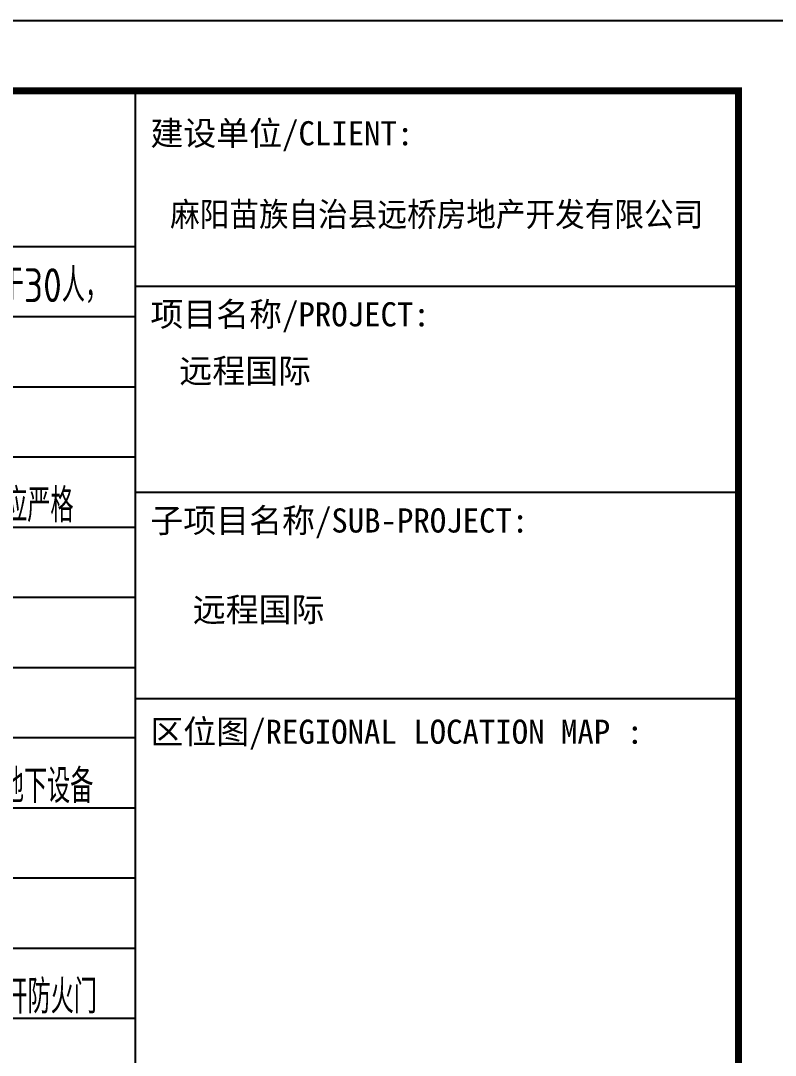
# Model space of a CAD drawing. Extents: x -737978 to 768813, y -372247 to 1140308.
# Drawn here: x -279594 to -268833, y 752 to 15497 of the extents above; entities that cross this region are included whole.
import ezdxf

# ---------------------------------------------------------------- set-up
doc = ezdxf.new("R2010")
doc.units = 0
doc.header["$LTSCALE"] = 1000
doc.header["$MEASUREMENT"] = 0
doc.layers.get('0').update_dxf_attribs({"linetype": 'CONTINUOUS'})
for name, color, linetype in [('A-ANNO-TEXT', 7, 'CONTINUOUS'), ('PUB_TITLE', 4, 'CONTINUOUS'), ('TK', 8, 'CONTINUOUS')]:
    doc.layers.add(name, color=color, linetype=linetype)
doc.styles.add('-宋体', font='SimSun.ttf', dxfattribs={"width": 0.8})
doc.styles.add('A-单线字', font='GBENOR', dxfattribs={"bigfont": 'GBCBIG'})

# ---------------------------------------------------------------- blocks, each defined once
blk = doc.blocks.new('TQ1')
at = {"layer": 'PUB_TITLE'}
for p, q in [((-49855, -380355), (-43855, -380355)), ((-49855, -382405), (-43855, -382405))]:
    blk.add_line(p, q, dxfattribs=at)
at = {"layer": 'PUB_TITLE', "const_width": 20}
for points in [[(-49855, -378414), (-49855, -418455)], [(-49855, -384455), (-43855, -384455)]]:
    blk.add_lwpolyline(points, dxfattribs=at)
at = {"layer": 'PUB_TITLE', "style": '-宋体'}
for s, p in [('建设单位/CLIENT:', (-49705, -378955)), ('项目名称/PROJECT:', (-49705, -380755)), ('远程国际', (-49417, -381317)), ('子项目名称/SUB-PROJECT:', (-49705, -382805)), ('远程国际', (-49283, -383691)), ('区位图/REGIONAL LOCATION MAP :', (-49705, -384905))]:
    blk.add_text(s, height=240, dxfattribs=at).set_placement(p)
at = {"layer": 'PUB_TITLE', "style": '-宋体', "width": 0.9}
blk.add_text('麻阳苗族自治县远桥房地产开发有限公司', height=240, dxfattribs=at).set_placement((-49509, -379761))

msp = doc.modelspace()

# ---------------------------------------------------------------- linework, layer by layer
at = {"layer": 'PUB_TITLE'}
msp.add_lwpolyline([(-352457.6, -43902.5), (-268357.6, -43902.5), (-268357.6, 15497.5), (-352457.6, 15497.5)], close=True, dxfattribs=at)
at = {"layer": 'PUB_TITLE', "const_width": 100}
msp.add_lwpolyline([(-349957.6, -42902.5), (-269357.6, -42902.5), (-269357.6, 14497.5), (-349957.6, 14497.5)], close=True, dxfattribs=at)
at = {"layer": 'TK'}
for p, q in [((-349457.6, 12279.3), (-277958.7, 12279.3)), ((-349457.6, 12279.3), (-277958.7, 12279.3)), ((-349457.6, 11279.3), (-277958.7, 11279.3)), ((-349457.6, 11279.3), (-277958.7, 11279.3)), ((-349457.6, 10279.3), (-277958.7, 10279.3)), ((-349457.6, 10279.3), (-277958.7, 10279.3)), ((-349457.6, 9279.3), (-277958.7, 9279.3)), ((-349457.6, 9279.3), (-277958.7, 9279.3)), ((-349457.6, 8279.3), (-277958.7, 8279.3)), ((-349457.6, 8279.3), (-277958.7, 8279.3)), ((-349457.6, 7279.3), (-277958.7, 7279.3)), ((-349457.6, 7279.3), (-277958.7, 7279.3)), ((-349457.6, 6279.3), (-277958.7, 6279.3)), ((-349457.6, 6279.3), (-277958.7, 6279.3)), ((-349457.6, 5279.3), (-277958.7, 5279.3)), ((-349457.6, 5279.3), (-277958.7, 5279.3)), ((-349457.6, 4279.3), (-277958.7, 4279.3)), ((-349457.6, 4279.3), (-277958.7, 4279.3)), ((-349457.6, 3279.3), (-277958.7, 3279.3)), ((-349457.6, 3279.3), (-277958.7, 3279.3)), ((-349457.6, 2279.3), (-277958.7, 2279.3)), ((-349457.6, 2279.3), (-277958.7, 2279.3)), ((-349457.6, 1279.3), (-277958.7, 1279.3)), ((-349457.6, 1279.3), (-277958.7, 1279.3))]:
    msp.add_line(p, q, dxfattribs=at)
msp.add_lwpolyline([(-277958.7, -42902), (-277958.7, 14497.5)], dxfattribs=at)

# ---------------------------------------------------------------- block references
at = {"xscale": 1.433507481003284, "yscale": 1.433507481003284, "zscale": 1.433507481003284}
msp.add_blockref('TQ1', (-206491.5, 556956.1), dxfattribs=at)

# ---------------------------------------------------------------- texts
at = {"layer": 'A-ANNO-TEXT', "style": 'A-单线字', "width": 0.95}
for s, p in [('地下车库疏散距离不大于60m，每个防火分区设不少于2部封闭楼梯间。地下室所有设备用房面积均小于500平方米，使用人数小于30人，', (-299035.4, 11486.4)), ('10.3.6   建筑二次装修不应改变防火分区大小及范围，且应满足《建筑内部装修设计防火规范》的要求； 所有疏散通道、楼梯间两侧 均应严格', (-300465.2, 8348.1)), ('10.4.2   所有消防设备用房均采用不燃烧隔墙（耐火极限不低于2h）、楼板（耐火极限不低于1.5h）以及甲级防火门与其他部位隔开。地下设备', (-300465.2, 4348.1)), ('10.5.1   凡防火门窗、防火卷帘均应采用消防部门认可的合格产品。防火墙和公共走廊上疏散用的平开防火门应安装闭门器和顺序器， 常开防火门', (-300465.2, 1348.1))]:
    msp.add_text(s, height=482.27, rotation=359.99977, dxfattribs=at).set_placement(p)

doc.saveas('drawing.dxf')
